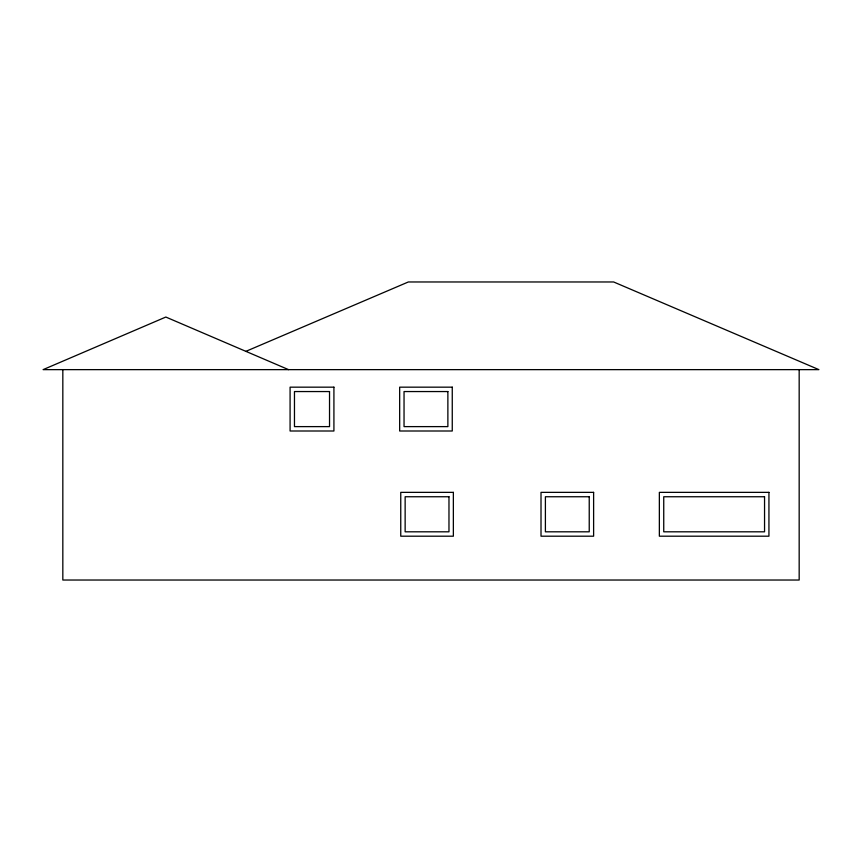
<?xml version="1.0" encoding="UTF-8"?>
<svg xmlns="http://www.w3.org/2000/svg" width="862" height="862" viewBox="0 0 862 862"><rect width="100%" height="100%" fill="white"/><g stroke="black" fill="none" stroke-linecap="round" stroke-linejoin="round"><path stroke-width="1.29" d="M245.885 351.351L408.34 281.971L613.647 281.971L818.9 369.636L43.1 369.636L165.827 317.044L288.554 369.636M799.171 369.636L799.171 580.029L62.829 580.029L62.829 369.636M333.917 387.167L290.085 387.167L290.085 431L333.917 431L333.917 387.167M452.259 387.167L399.666 387.167L399.666 431L452.259 431L452.259 387.167M329.532 391.553L294.47 391.553L294.47 426.615L329.532 426.615L329.532 391.553M447.874 391.553L404.041 391.553L404.041 426.615L447.874 426.615L447.874 391.553M453.358 492.364L400.755 492.364L400.755 536.196L453.358 536.196L453.358 492.364M593.616 492.364L541.013 492.364L541.013 536.196L593.616 536.196L593.616 492.364M768.936 492.364L659.355 492.364L659.355 536.196L768.936 536.196L768.936 492.364M448.973 496.749L405.14 496.749L405.14 531.811L448.973 531.811L448.973 496.749M589.231 496.749L545.398 496.749L545.398 531.811L589.231 531.811L589.231 496.749M764.551 496.749L663.74 496.749L663.74 531.811L764.551 531.811L764.551 496.749"/></g></svg>
